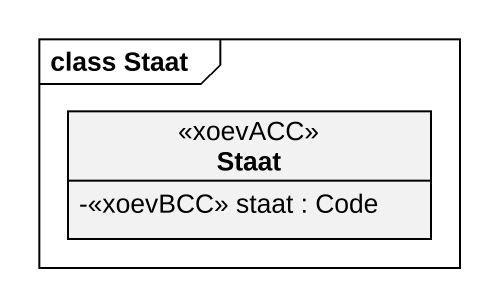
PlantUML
@startuml
mainframe class Staat
hide circle
hide empty members
skinparam classAttributeIconSize 0
class Staat <<xoevACC>> {
  -<<xoevBCC>> staat : Code
}
@enduml
